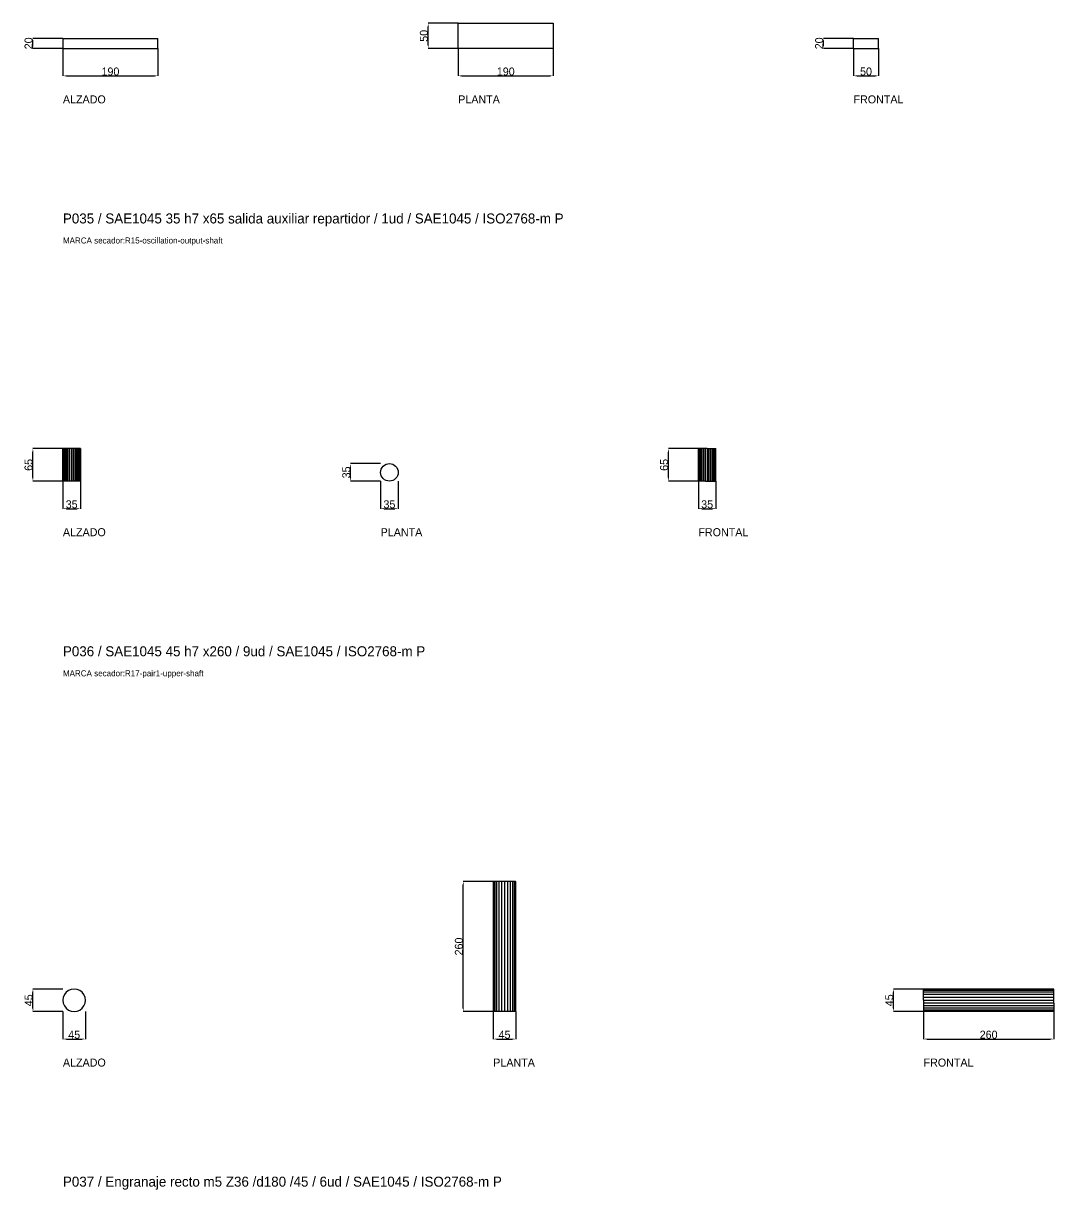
# Model space of a CAD drawing. Header units: millimetres. Extents: x -79 to 41330, y -75911 to 371.
# Drawn here: x -79 to 1980, y -45122 to -42791 of the extents above; entities that cross this region are included whole.
import ezdxf

# ---------------------------------------------------------------- set-up
doc = ezdxf.new("R2010")
doc.units = ezdxf.units.MM
for name, color, linetype in [('R17_COTAS_P', 1, 'Continuous'), ('R17_PIEZAS_P', 3, 'Continuous'), ('R17_TEXTOS', 7, 'Continuous')]:
    doc.layers.add(name, color=color, linetype=linetype)
doc.dimstyles.get("Standard").update_dxf_attribs({"dimtxt": 2.5, "dimasz": 2.5, "dimexe": 1.25, "dimexo": 0.625, "dimtad": 1, "dimcen": 2.5, "dimazin": 3, "dimtfac": 1, "dimtmove": 0, "dimatfit": 3})

# ---------------------------------------------------------------- blocks, each defined once
blk = doc.blocks.new('_CLOSEDFILLED')
at = {"color": 0, "linetype": 'BYBLOCK'}
blk.add_solid([(-1, 0.16), (0, 0), (-1, -0.16)], dxfattribs=at)
blk = doc.blocks.new('*D207')
for p, q in [((0, -42840.8), (0, -42895.8)), ((190, -42840.8), (190, -42895.8)), ((7, -42895.8), (183, -42895.8))]:
    blk.add_line(p, q)
at = {"layer": 'Defpoints'}
for p in [(0, -42840.8), (190, -42840.8), (0, -42895.8)]:
    blk.add_point(p, dxfattribs=at)
at = {"layer": 'R17_COTAS_P', "xscale": 7, "yscale": 7, "rotation": 180}
blk.add_blockref('_CLOSEDFILLED', (0, -42895.8), dxfattribs=at)
at = {"layer": 'R17_COTAS_P', "xscale": 7, "yscale": 7}
blk.add_blockref('_CLOSEDFILLED', (190, -42895.8), dxfattribs=at)
at = {"layer": 'R17_COTAS_P', "insert": (95, -42887.2), "char_height": 16, "attachment_point": 5}
blk.add_mtext('190', dxfattribs=at)
blk = doc.blocks.new('*D208')
for p, q in [((0, -42820.8), (-60, -42820.8)), ((-60, -42833.8), (-60, -42827.8)), ((0, -42840.8), (-60, -42840.8))]:
    blk.add_line(p, q)
at = {"layer": 'Defpoints'}
for p in [(0, -42820.8), (-60, -42840.8), (0, -42840.8)]:
    blk.add_point(p, dxfattribs=at)
at = {"layer": 'R17_COTAS_P', "xscale": 7, "yscale": 7}
for p, rotation in [((-60, -42820.8), 90), ((-60, -42840.8), 270)]:
    blk.add_blockref('_CLOSEDFILLED', p, dxfattribs=dict(at, rotation=rotation))
at = {"layer": 'R17_COTAS_P', "insert": (-68.6, -42830.8), "char_height": 16, "attachment_point": 5, "rotation": 90}
blk.add_mtext('20', dxfattribs=at)
blk = doc.blocks.new('*D209')
for p, q in [((790, -42840.8), (790, -42895.8)), ((980, -42840.8), (980, -42895.8)), ((797, -42895.8), (973, -42895.8))]:
    blk.add_line(p, q)
at = {"layer": 'Defpoints'}
for p in [(790, -42840.8), (980, -42840.8), (790, -42895.8)]:
    blk.add_point(p, dxfattribs=at)
at = {"layer": 'R17_COTAS_P', "xscale": 7, "yscale": 7, "rotation": 180}
blk.add_blockref('_CLOSEDFILLED', (790, -42895.8), dxfattribs=at)
at = {"layer": 'R17_COTAS_P', "xscale": 7, "yscale": 7}
blk.add_blockref('_CLOSEDFILLED', (980, -42895.8), dxfattribs=at)
at = {"layer": 'R17_COTAS_P', "insert": (885, -42887.2), "char_height": 16, "attachment_point": 5}
blk.add_mtext('190', dxfattribs=at)
blk = doc.blocks.new('*D210')
for p, q in [((790, -42790.8), (730, -42790.8)), ((730, -42833.8), (730, -42797.8)), ((790, -42840.8), (730, -42840.8))]:
    blk.add_line(p, q)
at = {"layer": 'Defpoints'}
for p in [(790, -42790.8), (730, -42840.8), (790, -42840.8)]:
    blk.add_point(p, dxfattribs=at)
at = {"layer": 'R17_COTAS_P', "xscale": 7, "yscale": 7}
for p, rotation in [((730, -42790.8), 90), ((730, -42840.8), 270)]:
    blk.add_blockref('_CLOSEDFILLED', p, dxfattribs=dict(at, rotation=rotation))
at = {"layer": 'R17_COTAS_P', "insert": (721.4, -42815.8), "char_height": 16, "attachment_point": 5, "rotation": 90}
blk.add_mtext('50', dxfattribs=at)
blk = doc.blocks.new('*D211')
for p, q in [((1580, -42840.8), (1580, -42895.8)), ((1630, -42840.8), (1630, -42895.8)), ((1587, -42895.8), (1623, -42895.8))]:
    blk.add_line(p, q)
at = {"layer": 'Defpoints'}
for p in [(1580, -42840.8), (1630, -42840.8), (1580, -42895.8)]:
    blk.add_point(p, dxfattribs=at)
at = {"layer": 'R17_COTAS_P', "xscale": 7, "yscale": 7, "rotation": 180}
blk.add_blockref('_CLOSEDFILLED', (1580, -42895.8), dxfattribs=at)
at = {"layer": 'R17_COTAS_P', "xscale": 7, "yscale": 7}
blk.add_blockref('_CLOSEDFILLED', (1630, -42895.8), dxfattribs=at)
at = {"layer": 'R17_COTAS_P', "insert": (1605, -42887.2), "char_height": 16, "attachment_point": 5}
blk.add_mtext('50', dxfattribs=at)
blk = doc.blocks.new('*D212')
for p, q in [((1580, -42820.8), (1520, -42820.8)), ((1520, -42833.8), (1520, -42827.8)), ((1580, -42840.8), (1520, -42840.8))]:
    blk.add_line(p, q)
at = {"layer": 'Defpoints'}
for p in [(1580, -42820.8), (1520, -42840.8), (1580, -42840.8)]:
    blk.add_point(p, dxfattribs=at)
at = {"layer": 'R17_COTAS_P', "xscale": 7, "yscale": 7}
for p, rotation in [((1520, -42820.8), 90), ((1520, -42840.8), 270)]:
    blk.add_blockref('_CLOSEDFILLED', p, dxfattribs=dict(at, rotation=rotation))
at = {"layer": 'R17_COTAS_P', "insert": (1511.4, -42830.8), "char_height": 16, "attachment_point": 5, "rotation": 90}
blk.add_mtext('20', dxfattribs=at)
blk = doc.blocks.new('*D213')
for p, q in [((0, -43705.8), (0, -43760.8)), ((35, -43705.8), (35, -43760.8)), ((7, -43760.8), (28, -43760.8))]:
    blk.add_line(p, q)
at = {"layer": 'Defpoints'}
for p in [(0, -43705.8), (35, -43705.8), (0, -43760.8)]:
    blk.add_point(p, dxfattribs=at)
at = {"layer": 'R17_COTAS_P', "xscale": 7, "yscale": 7, "rotation": 180}
blk.add_blockref('_CLOSEDFILLED', (0, -43760.8), dxfattribs=at)
at = {"layer": 'R17_COTAS_P', "xscale": 7, "yscale": 7}
blk.add_blockref('_CLOSEDFILLED', (35, -43760.8), dxfattribs=at)
at = {"layer": 'R17_COTAS_P', "insert": (17.5, -43752.2), "char_height": 16, "attachment_point": 5}
blk.add_mtext('35', dxfattribs=at)
blk = doc.blocks.new('*D214')
for p, q in [((0, -43640.8), (-60, -43640.8)), ((-60, -43698.8), (-60, -43647.8)), ((0, -43705.8), (-60, -43705.8))]:
    blk.add_line(p, q)
at = {"layer": 'Defpoints'}
for p in [(0, -43640.8), (-60, -43705.8), (0, -43705.8)]:
    blk.add_point(p, dxfattribs=at)
at = {"layer": 'R17_COTAS_P', "xscale": 7, "yscale": 7}
for p, rotation in [((-60, -43640.8), 90), ((-60, -43705.8), 270)]:
    blk.add_blockref('_CLOSEDFILLED', p, dxfattribs=dict(at, rotation=rotation))
at = {"layer": 'R17_COTAS_P', "insert": (-68.6, -43673.3), "char_height": 16, "attachment_point": 5, "rotation": 90}
blk.add_mtext('65', dxfattribs=at)
blk = doc.blocks.new('*D215')
for p, q in [((635, -43705.8), (635, -43760.8)), ((670, -43705.8), (670, -43760.8)), ((642, -43760.8), (663, -43760.8))]:
    blk.add_line(p, q)
at = {"layer": 'Defpoints'}
for p in [(635, -43705.8), (670, -43705.8), (635, -43760.8)]:
    blk.add_point(p, dxfattribs=at)
at = {"layer": 'R17_COTAS_P', "xscale": 7, "yscale": 7, "rotation": 180}
blk.add_blockref('_CLOSEDFILLED', (635, -43760.8), dxfattribs=at)
at = {"layer": 'R17_COTAS_P', "xscale": 7, "yscale": 7}
blk.add_blockref('_CLOSEDFILLED', (670, -43760.8), dxfattribs=at)
at = {"layer": 'R17_COTAS_P', "insert": (652.5, -43752.2), "char_height": 16, "attachment_point": 5}
blk.add_mtext('35', dxfattribs=at)
blk = doc.blocks.new('*D216')
for p, q in [((635, -43670.8), (575, -43670.8)), ((575, -43698.8), (575, -43677.8)), ((635, -43705.8), (575, -43705.8))]:
    blk.add_line(p, q)
at = {"layer": 'Defpoints'}
for p in [(635, -43670.8), (575, -43705.8), (635, -43705.8)]:
    blk.add_point(p, dxfattribs=at)
at = {"layer": 'R17_COTAS_P', "xscale": 7, "yscale": 7}
for p, rotation in [((575, -43670.8), 90), ((575, -43705.8), 270)]:
    blk.add_blockref('_CLOSEDFILLED', p, dxfattribs=dict(at, rotation=rotation))
at = {"layer": 'R17_COTAS_P', "insert": (566.4, -43688.3), "char_height": 16, "attachment_point": 5, "rotation": 90}
blk.add_mtext('35', dxfattribs=at)
blk = doc.blocks.new('*D217')
for p, q in [((1270, -43705.8), (1270, -43760.8)), ((1305, -43705.8), (1305, -43760.8)), ((1277, -43760.8), (1298, -43760.8))]:
    blk.add_line(p, q)
at = {"layer": 'Defpoints'}
for p in [(1270, -43705.8), (1305, -43705.8), (1270, -43760.8)]:
    blk.add_point(p, dxfattribs=at)
at = {"layer": 'R17_COTAS_P', "xscale": 7, "yscale": 7, "rotation": 180}
blk.add_blockref('_CLOSEDFILLED', (1270, -43760.8), dxfattribs=at)
at = {"layer": 'R17_COTAS_P', "xscale": 7, "yscale": 7}
blk.add_blockref('_CLOSEDFILLED', (1305, -43760.8), dxfattribs=at)
at = {"layer": 'R17_COTAS_P', "insert": (1287.5, -43752.2), "char_height": 16, "attachment_point": 5}
blk.add_mtext('35', dxfattribs=at)
blk = doc.blocks.new('*D218')
for p, q in [((1270, -43640.8), (1210, -43640.8)), ((1210, -43698.8), (1210, -43647.8)), ((1270, -43705.8), (1210, -43705.8))]:
    blk.add_line(p, q)
at = {"layer": 'Defpoints'}
for p in [(1270, -43640.8), (1210, -43705.8), (1270, -43705.8)]:
    blk.add_point(p, dxfattribs=at)
at = {"layer": 'R17_COTAS_P', "xscale": 7, "yscale": 7}
for p, rotation in [((1210, -43640.8), 90), ((1210, -43705.8), 270)]:
    blk.add_blockref('_CLOSEDFILLED', p, dxfattribs=dict(at, rotation=rotation))
at = {"layer": 'R17_COTAS_P', "insert": (1201.4, -43673.3), "char_height": 16, "attachment_point": 5, "rotation": 90}
blk.add_mtext('65', dxfattribs=at)
blk = doc.blocks.new('*D219')
for p, q in [((0, -44765.8), (0, -44820.8)), ((45, -44765.8), (45, -44820.8)), ((7, -44820.8), (38, -44820.8))]:
    blk.add_line(p, q)
at = {"layer": 'Defpoints'}
for p in [(0, -44765.8), (45, -44765.8), (0, -44820.8)]:
    blk.add_point(p, dxfattribs=at)
at = {"layer": 'R17_COTAS_P', "xscale": 7, "yscale": 7, "rotation": 180}
blk.add_blockref('_CLOSEDFILLED', (0, -44820.8), dxfattribs=at)
at = {"layer": 'R17_COTAS_P', "xscale": 7, "yscale": 7}
blk.add_blockref('_CLOSEDFILLED', (45, -44820.8), dxfattribs=at)
at = {"layer": 'R17_COTAS_P', "insert": (22.5, -44812.2), "char_height": 16, "attachment_point": 5}
blk.add_mtext('45', dxfattribs=at)
blk = doc.blocks.new('*D220')
for p, q in [((0, -44720.8), (-60, -44720.8)), ((-60, -44758.8), (-60, -44727.8)), ((0, -44765.8), (-60, -44765.8))]:
    blk.add_line(p, q)
at = {"layer": 'Defpoints'}
for p in [(0, -44720.8), (-60, -44765.8), (0, -44765.8)]:
    blk.add_point(p, dxfattribs=at)
at = {"layer": 'R17_COTAS_P', "xscale": 7, "yscale": 7}
for p, rotation in [((-60, -44720.8), 90), ((-60, -44765.8), 270)]:
    blk.add_blockref('_CLOSEDFILLED', p, dxfattribs=dict(at, rotation=rotation))
at = {"layer": 'R17_COTAS_P', "insert": (-68.6, -44743.3), "char_height": 16, "attachment_point": 5, "rotation": 90}
blk.add_mtext('45', dxfattribs=at)
blk = doc.blocks.new('*D221')
for p, q in [((860, -44765.8), (860, -44820.8)), ((905, -44765.8), (905, -44820.8)), ((867, -44820.8), (898, -44820.8))]:
    blk.add_line(p, q)
at = {"layer": 'Defpoints'}
for p in [(860, -44765.8), (905, -44765.8), (860, -44820.8)]:
    blk.add_point(p, dxfattribs=at)
at = {"layer": 'R17_COTAS_P', "xscale": 7, "yscale": 7, "rotation": 180}
blk.add_blockref('_CLOSEDFILLED', (860, -44820.8), dxfattribs=at)
at = {"layer": 'R17_COTAS_P', "xscale": 7, "yscale": 7}
blk.add_blockref('_CLOSEDFILLED', (905, -44820.8), dxfattribs=at)
at = {"layer": 'R17_COTAS_P', "insert": (882.5, -44812.2), "char_height": 16, "attachment_point": 5}
blk.add_mtext('45', dxfattribs=at)
blk = doc.blocks.new('*D222')
for p, q in [((860, -44505.8), (800, -44505.8)), ((800, -44758.8), (800, -44512.8)), ((860, -44765.8), (800, -44765.8))]:
    blk.add_line(p, q)
at = {"layer": 'Defpoints'}
for p in [(860, -44505.8), (800, -44765.8), (860, -44765.8)]:
    blk.add_point(p, dxfattribs=at)
at = {"layer": 'R17_COTAS_P', "xscale": 7, "yscale": 7}
for p, rotation in [((800, -44505.8), 90), ((800, -44765.8), 270)]:
    blk.add_blockref('_CLOSEDFILLED', p, dxfattribs=dict(at, rotation=rotation))
at = {"layer": 'R17_COTAS_P', "insert": (791.4, -44635.8), "char_height": 16, "attachment_point": 5, "rotation": 90}
blk.add_mtext('260', dxfattribs=at)
blk = doc.blocks.new('*D223')
for p, q in [((1720, -44765.8), (1720, -44820.8)), ((1980, -44765.8), (1980, -44820.8)), ((1727, -44820.8), (1973, -44820.8))]:
    blk.add_line(p, q)
at = {"layer": 'Defpoints'}
for p in [(1720, -44765.8), (1980, -44765.8), (1720, -44820.8)]:
    blk.add_point(p, dxfattribs=at)
at = {"layer": 'R17_COTAS_P', "xscale": 7, "yscale": 7, "rotation": 180}
blk.add_blockref('_CLOSEDFILLED', (1720, -44820.8), dxfattribs=at)
at = {"layer": 'R17_COTAS_P', "xscale": 7, "yscale": 7}
blk.add_blockref('_CLOSEDFILLED', (1980, -44820.8), dxfattribs=at)
at = {"layer": 'R17_COTAS_P', "insert": (1850, -44812.2), "char_height": 16, "attachment_point": 5}
blk.add_mtext('260', dxfattribs=at)
blk = doc.blocks.new('*D224')
for p, q in [((1720, -44720.8), (1660, -44720.8)), ((1660, -44758.8), (1660, -44727.8)), ((1720, -44765.8), (1660, -44765.8))]:
    blk.add_line(p, q)
at = {"layer": 'Defpoints'}
for p in [(1720, -44720.8), (1660, -44765.8), (1720, -44765.8)]:
    blk.add_point(p, dxfattribs=at)
at = {"layer": 'R17_COTAS_P', "xscale": 7, "yscale": 7}
for p, rotation in [((1660, -44720.8), 90), ((1660, -44765.8), 270)]:
    blk.add_blockref('_CLOSEDFILLED', p, dxfattribs=dict(at, rotation=rotation))
at = {"layer": 'R17_COTAS_P', "insert": (1651.4, -44743.3), "char_height": 16, "attachment_point": 5, "rotation": 90}
blk.add_mtext('45', dxfattribs=at)

msp = doc.modelspace()

# ---------------------------------------------------------------- linework, layer by layer
at = {"layer": 'R17_PIEZAS_P'}
for p, q in [((790, -42840.803), (790, -42790.803)), ((790, -42790.803), (980, -42790.803)), ((980, -42790.803), (980, -42840.803)), ((0, -42820.803), (190, -42820.803)), ((0, -42820.803), (0, -42840.803)), ((190, -42840.803), (190, -42820.803)), ((1580, -42820.803), (1630, -42820.803)), ((1580, -42840.803), (1580, -42820.803)), ((1630, -42840.803), (1630, -42820.803)), ((0, -42840.803), (190, -42840.803)), ((980, -42840.803), (790, -42840.803)), ((1580, -42840.803), (1630, -42840.803)), ((0.336, -43640.803), (0, -43640.803)), ((0, -43705.803), (0, -43640.803)), ((1.332, -43640.803), (0.336, -43640.803)), ((0.336, -43705.803), (0.336, -43640.803)), ((2.949, -43640.803), (1.332, -43640.803)), ((1.332, -43705.803), (1.332, -43640.803)), ((5.126, -43640.803), (2.949, -43640.803)), ((2.949, -43705.803), (2.949, -43640.803)), ((7.778, -43640.803), (5.126, -43640.803)), ((5.126, -43705.803), (5.126, -43640.803)), ((10.803, -43640.803), (7.778, -43640.803)), ((7.778, -43705.803), (7.778, -43640.803)), ((14.086, -43640.803), (10.803, -43640.803)), ((10.803, -43705.803), (10.803, -43640.803)), ((17.5, -43640.803), (14.086, -43640.803)), ((14.086, -43705.803), (14.086, -43640.803)), ((20.914, -43640.803), (17.5, -43640.803)), ((17.5, -43705.803), (17.5, -43640.803)), ((24.197, -43640.803), (20.914, -43640.803)), ((20.914, -43705.803), (20.914, -43640.803)), ((27.222, -43640.803), (24.197, -43640.803)), ((24.197, -43705.803), (24.197, -43640.803)), ((29.874, -43640.803), (27.222, -43640.803)), ((27.222, -43705.803), (27.222, -43640.803)), ((32.051, -43640.803), (29.874, -43640.803)), ((29.874, -43705.803), (29.874, -43640.803)), ((33.668, -43640.803), (32.051, -43640.803)), ((32.051, -43705.803), (32.051, -43640.803)), ((34.664, -43640.803), (33.668, -43640.803)), ((33.668, -43705.803), (33.668, -43640.803)), ((35, -43640.803), (34.664, -43640.803)), ((34.664, -43705.803), (34.664, -43640.803)), ((35, -43640.803), (35, -43705.803)), ((1270.336, -43640.803), (1270, -43640.803)), ((1270, -43705.803), (1270, -43640.803)), ((1271.332, -43640.803), (1270.336, -43640.803)), ((1270.336, -43705.803), (1270.336, -43640.803)), ((1272.949, -43640.803), (1271.332, -43640.803)), ((1271.332, -43705.803), (1271.332, -43640.803)), ((1275.126, -43640.803), (1272.949, -43640.803)), ((1272.949, -43705.803), (1272.949, -43640.803)), ((1277.778, -43640.803), (1275.126, -43640.803)), ((1275.126, -43705.803), (1275.126, -43640.803)), ((1280.803, -43640.803), (1277.778, -43640.803)), ((1277.778, -43705.803), (1277.778, -43640.803)), ((1284.086, -43640.803), (1280.803, -43640.803)), ((1280.803, -43705.803), (1280.803, -43640.803)), ((1287.5, -43640.803), (1284.086, -43640.803)), ((1284.086, -43705.803), (1284.086, -43640.803)), ((1287.5, -43640.803), (1290.914, -43640.803)), ((1287.5, -43640.803), (1287.5, -43705.803)), ((1290.914, -43640.803), (1294.197, -43640.803)), ((1290.914, -43705.803), (1290.914, -43640.803)), ((1294.197, -43640.803), (1297.222, -43640.803)), ((1294.197, -43705.803), (1294.197, -43640.803)), ((1297.222, -43640.803), (1299.874, -43640.803)), ((1297.222, -43705.803), (1297.222, -43640.803)), ((1299.874, -43640.803), (1302.051, -43640.803)), ((1299.874, -43705.803), (1299.874, -43640.803)), ((1302.051, -43640.803), (1303.668, -43640.803)), ((1302.051, -43705.803), (1302.051, -43640.803)), ((1303.668, -43640.803), (1304.664, -43640.803)), ((1303.668, -43705.803), (1303.668, -43640.803)), ((1304.664, -43640.803), (1305, -43640.803)), ((1304.664, -43705.803), (1304.664, -43640.803)), ((1305, -43705.803), (1305, -43640.803)), ((635.336, -43684.889), (636.332, -43681.606)), ((636.332, -43681.606), (637.949, -43678.581)), ((637.949, -43678.581), (640.126, -43675.929)), ((640.126, -43675.929), (642.778, -43673.753)), ((642.778, -43673.753), (645.803, -43672.135)), ((645.803, -43672.135), (649.086, -43671.14)), ((649.086, -43671.14), (652.5, -43670.803)), ((652.5, -43670.803), (655.914, -43671.14)), ((655.914, -43671.14), (659.197, -43672.135)), ((659.197, -43672.135), (662.222, -43673.753)), ((662.222, -43673.753), (664.874, -43675.929)), ((664.874, -43675.929), (667.051, -43678.581)), ((667.051, -43678.581), (668.668, -43681.606)), ((668.668, -43681.606), (669.664, -43684.889)), ((0.336, -43705.803), (0, -43705.803)), ((1.332, -43705.803), (0.336, -43705.803)), ((2.949, -43705.803), (1.332, -43705.803)), ((5.126, -43705.803), (2.949, -43705.803)), ((7.778, -43705.803), (5.126, -43705.803)), ((10.803, -43705.803), (7.778, -43705.803)), ((14.086, -43705.803), (10.803, -43705.803)), ((17.5, -43705.803), (14.086, -43705.803)), ((20.914, -43705.803), (17.5, -43705.803)), ((24.197, -43705.803), (20.914, -43705.803)), ((27.222, -43705.803), (24.197, -43705.803)), ((29.874, -43705.803), (27.222, -43705.803)), ((32.051, -43705.803), (29.874, -43705.803)), ((33.668, -43705.803), (32.051, -43705.803)), ((34.664, -43705.803), (33.668, -43705.803)), ((34.664, -43705.803), (35, -43705.803)), ((635, -43688.303), (635.336, -43684.889)), ((635.336, -43691.717), (635, -43688.303)), ((636.332, -43695), (635.336, -43691.717)), ((637.949, -43698.026), (636.332, -43695)), ((640.126, -43700.678), (637.949, -43698.026)), ((642.778, -43702.854), (640.126, -43700.678)), ((645.803, -43704.471), (642.778, -43702.854)), ((649.086, -43705.467), (645.803, -43704.471)), ((652.5, -43705.803), (649.086, -43705.467)), ((655.914, -43705.467), (652.5, -43705.803)), ((659.197, -43704.471), (655.914, -43705.467)), ((662.222, -43702.854), (659.197, -43704.471)), ((664.874, -43700.678), (662.222, -43702.854)), ((667.051, -43698.026), (664.874, -43700.678)), ((668.668, -43695), (667.051, -43698.026)), ((669.664, -43691.717), (668.668, -43695)), ((669.664, -43684.889), (670, -43688.303)), ((670, -43688.303), (669.664, -43691.717)), ((1270.336, -43705.803), (1270, -43705.803)), ((1271.332, -43705.803), (1270.336, -43705.803)), ((1272.949, -43705.803), (1271.332, -43705.803)), ((1275.126, -43705.803), (1272.949, -43705.803)), ((1277.778, -43705.803), (1275.126, -43705.803)), ((1280.803, -43705.803), (1277.778, -43705.803)), ((1284.086, -43705.803), (1280.803, -43705.803)), ((1284.086, -43705.803), (1287.5, -43705.803)), ((1287.5, -43705.803), (1290.914, -43705.803)), ((1290.914, -43705.803), (1294.197, -43705.803)), ((1294.197, -43705.803), (1297.222, -43705.803)), ((1297.222, -43705.803), (1299.874, -43705.803)), ((1299.874, -43705.803), (1302.051, -43705.803)), ((1302.051, -43705.803), (1303.668, -43705.803)), ((1303.668, -43705.803), (1304.664, -43705.803)), ((1304.664, -43705.803), (1305, -43705.803)), ((860.767, -44505.803), (860, -44505.803)), ((860, -44505.803), (860, -44765.803)), ((863.014, -44505.803), (860.767, -44505.803)), ((860.767, -44505.803), (860.767, -44765.803)), ((866.59, -44505.803), (863.014, -44505.803)), ((863.014, -44505.803), (863.014, -44765.803)), ((871.25, -44505.803), (866.59, -44505.803)), ((866.59, -44505.803), (866.59, -44765.803)), ((876.677, -44505.803), (871.25, -44505.803)), ((871.25, -44505.803), (871.25, -44765.803)), ((882.5, -44505.803), (876.677, -44505.803)), ((876.677, -44505.803), (876.677, -44765.803)), ((888.323, -44505.803), (882.5, -44505.803)), ((882.5, -44505.803), (882.5, -44765.803)), ((893.75, -44505.803), (888.323, -44505.803)), ((888.323, -44505.803), (888.323, -44765.803)), ((898.41, -44505.803), (893.75, -44505.803)), ((893.75, -44505.803), (893.75, -44765.803)), ((901.986, -44505.803), (898.41, -44505.803)), ((898.41, -44505.803), (898.41, -44765.803)), ((904.233, -44505.803), (901.986, -44505.803)), ((901.986, -44505.803), (901.986, -44765.803)), ((904.233, -44505.803), (905, -44505.803)), ((904.233, -44505.803), (904.233, -44765.803)), ((905, -44765.803), (905, -44505.803)), ((3.014, -44732.053), (0.767, -44737.48)), ((6.59, -44727.393), (3.014, -44732.053)), ((11.25, -44723.818), (6.59, -44727.393)), ((16.677, -44721.57), (11.25, -44723.818)), ((22.5, -44720.803), (16.677, -44721.57)), ((28.323, -44721.57), (22.5, -44720.803)), ((33.75, -44723.818), (28.323, -44721.57)), ((38.41, -44727.393), (33.75, -44723.818)), ((41.986, -44732.053), (38.41, -44727.393)), ((44.233, -44737.48), (41.986, -44732.053)), ((1720, -44721.57), (1720, -44720.803)), ((1980, -44720.803), (1720, -44720.803)), ((1720, -44723.818), (1720, -44721.57)), ((1980, -44721.57), (1720, -44721.57)), ((1720, -44727.393), (1720, -44723.818)), ((1980, -44723.818), (1720, -44723.818)), ((1720, -44732.053), (1720, -44727.393)), ((1980, -44727.393), (1720, -44727.393)), ((1720, -44737.48), (1720, -44732.053)), ((1980, -44732.053), (1720, -44732.053)), ((1980, -44721.57), (1980, -44720.803)), ((1980, -44723.818), (1980, -44721.57)), ((1980, -44727.393), (1980, -44723.818)), ((1980, -44732.053), (1980, -44727.393)), ((1980, -44737.48), (1980, -44732.053)), ((0.767, -44737.48), (0, -44743.303)), ((0, -44743.303), (0.767, -44749.127)), ((0.767, -44749.127), (3.014, -44754.553)), ((3.014, -44754.553), (6.59, -44759.213)), ((38.41, -44759.213), (41.986, -44754.553)), ((41.986, -44754.553), (44.233, -44749.127)), ((45, -44743.303), (44.233, -44737.48)), ((44.233, -44749.127), (45, -44743.303)), ((1720, -44743.303), (1720, -44737.48)), ((1980, -44737.48), (1720, -44737.48)), ((1720, -44743.303), (1720, -44749.127)), ((1720, -44743.303), (1980, -44743.303)), ((1720, -44749.127), (1720, -44754.553)), ((1980, -44749.127), (1720, -44749.127)), ((1720, -44754.553), (1720, -44759.213)), ((1980, -44754.553), (1720, -44754.553)), ((1980, -44743.303), (1980, -44737.48)), ((1980, -44749.127), (1980, -44743.303)), ((1980, -44749.127), (1980, -44754.553)), ((1980, -44754.553), (1980, -44759.213)), ((6.59, -44759.213), (11.25, -44762.789)), ((11.25, -44762.789), (16.677, -44765.037)), ((16.677, -44765.037), (22.5, -44765.803)), ((22.5, -44765.803), (28.323, -44765.037)), ((28.323, -44765.037), (33.75, -44762.789)), ((33.75, -44762.789), (38.41, -44759.213)), ((860.767, -44765.803), (860, -44765.803)), ((863.014, -44765.803), (860.767, -44765.803)), ((866.59, -44765.803), (863.014, -44765.803)), ((871.25, -44765.803), (866.59, -44765.803)), ((876.677, -44765.803), (871.25, -44765.803)), ((882.5, -44765.803), (876.677, -44765.803)), ((888.323, -44765.803), (882.5, -44765.803)), ((893.75, -44765.803), (888.323, -44765.803)), ((898.41, -44765.803), (893.75, -44765.803)), ((901.986, -44765.803), (898.41, -44765.803)), ((904.233, -44765.803), (901.986, -44765.803)), ((905, -44765.803), (904.233, -44765.803)), ((1720, -44759.213), (1720, -44762.789)), ((1980, -44759.213), (1720, -44759.213)), ((1720, -44762.789), (1720, -44765.037)), ((1980, -44762.789), (1720, -44762.789)), ((1720, -44765.037), (1720, -44765.803)), ((1980, -44765.037), (1720, -44765.037)), ((1980, -44765.803), (1720, -44765.803)), ((1980, -44759.213), (1980, -44762.789)), ((1980, -44762.789), (1980, -44765.037)), ((1980, -44765.037), (1980, -44765.803))]:
    msp.add_line(p, q, dxfattribs=at)

# ---------------------------------------------------------------- texts
at = {"layer": 'R17_TEXTOS'}
for s, height, p in [('ALZADO', 16, (0, -42950.803)), ('PLANTA', 16, (790, -42950.803)), ('FRONTAL', 16, (1580, -42950.803)), ('P035 / SAE1045 35 h7 x65 salida auxiliar repartidor / 1ud / SAE1045 / ISO2768-m P', 20, (0, -43190.803)), ('MARCA secador:R15-oscillation-output-shaft', 12, (0, -43230.803)), ('ALZADO', 16, (0, -43815.803)), ('PLANTA', 16, (635, -43815.803)), ('FRONTAL', 16, (1270, -43815.803)), ('P036 / SAE1045 45 h7 x260 / 9ud / SAE1045 / ISO2768-m P', 20, (0, -44055.803)), ('MARCA secador:R17-pair1-upper-shaft', 12, (0, -44095.803)), ('ALZADO', 16, (0, -44875.803)), ('PLANTA', 16, (860, -44875.803)), ('FRONTAL', 16, (1720, -44875.803)), ('P037 / Engranaje recto m5 Z36 /d180 /45 / 6ud / SAE1045 / ISO2768-m P', 20, (0, -45115.803))]:
    msp.add_text(s, height=height, dxfattribs=at).set_placement(p)

# ---------------------------------------------------------------- dimensions: what is measured, and where the dimension line sits
at = {"layer": 'R17_COTAS_P'}
for base, p1, p2, picture, middle in [((730, -42840.803), (790, -42840.803), (790, -42790.803), '*D210', (721.375, -42815.803)), ((-60, -42840.803), (0, -42840.803), (0, -42820.803), '*D208', (-68.625, -42830.803)), ((1520, -42840.803), (1580, -42840.803), (1580, -42820.803), '*D212', (1511.375, -42830.803)), ((-60, -43705.803), (0, -43705.803), (0, -43640.803), '*D214', (-68.625, -43673.303)), ((1210, -43705.803), (1270, -43705.803), (1270, -43640.803), '*D218', (1201.375, -43673.303)), ((575, -43705.803), (635, -43705.803), (635, -43670.803), '*D216', (566.375, -43688.303)), ((800, -44765.803), (860, -44765.803), (860, -44505.803), '*D222', (791.375, -44635.803)), ((-60, -44765.803), (0, -44765.803), (0, -44720.803), '*D220', (-68.625, -44743.303)), ((1660, -44765.803), (1720, -44765.803), (1720, -44720.803), '*D224', (1651.375, -44743.303))]:
    dim = msp.add_linear_dim(base=base, p1=p1, p2=p2, angle=90, dimstyle='Standard', override={"dimtxt": 16, "dimasz": 7, "dimtad": 1, "dimdec": 2}, dxfattribs=at)
    dim.commit()
    dim.dimension.update_dxf_attribs({"geometry": picture, "text_midpoint": middle})
for base, p1, p2, picture, middle in [((0, -42895.803), (0, -42840.803), (190, -42840.803), '*D207', (95, -42887.178)), ((790, -42895.803), (790, -42840.803), (980, -42840.803), '*D209', (885, -42887.178)), ((1580, -42895.803), (1580, -42840.803), (1630, -42840.803), '*D211', (1605, -42887.178)), ((0, -43760.803), (0, -43705.803), (35, -43705.803), '*D213', (17.5, -43752.178)), ((635, -43760.803), (635, -43705.803), (670, -43705.803), '*D215', (652.5, -43752.178)), ((1270, -43760.803), (1270, -43705.803), (1305, -43705.803), '*D217', (1287.5, -43752.178)), ((0, -44820.803), (0, -44765.803), (45, -44765.803), '*D219', (22.5, -44812.178)), ((860, -44820.803), (860, -44765.803), (905, -44765.803), '*D221', (882.5, -44812.178)), ((1720, -44820.803), (1720, -44765.803), (1980, -44765.803), '*D223', (1850, -44812.178))]:
    dim = msp.add_linear_dim(base=base, p1=p1, p2=p2, dimstyle='Standard', override={"dimtxt": 16, "dimasz": 7, "dimtad": 1, "dimdec": 2}, dxfattribs=at)
    dim.commit()
    dim.dimension.update_dxf_attribs({"geometry": picture, "text_midpoint": middle})

doc.saveas('drawing.dxf')
